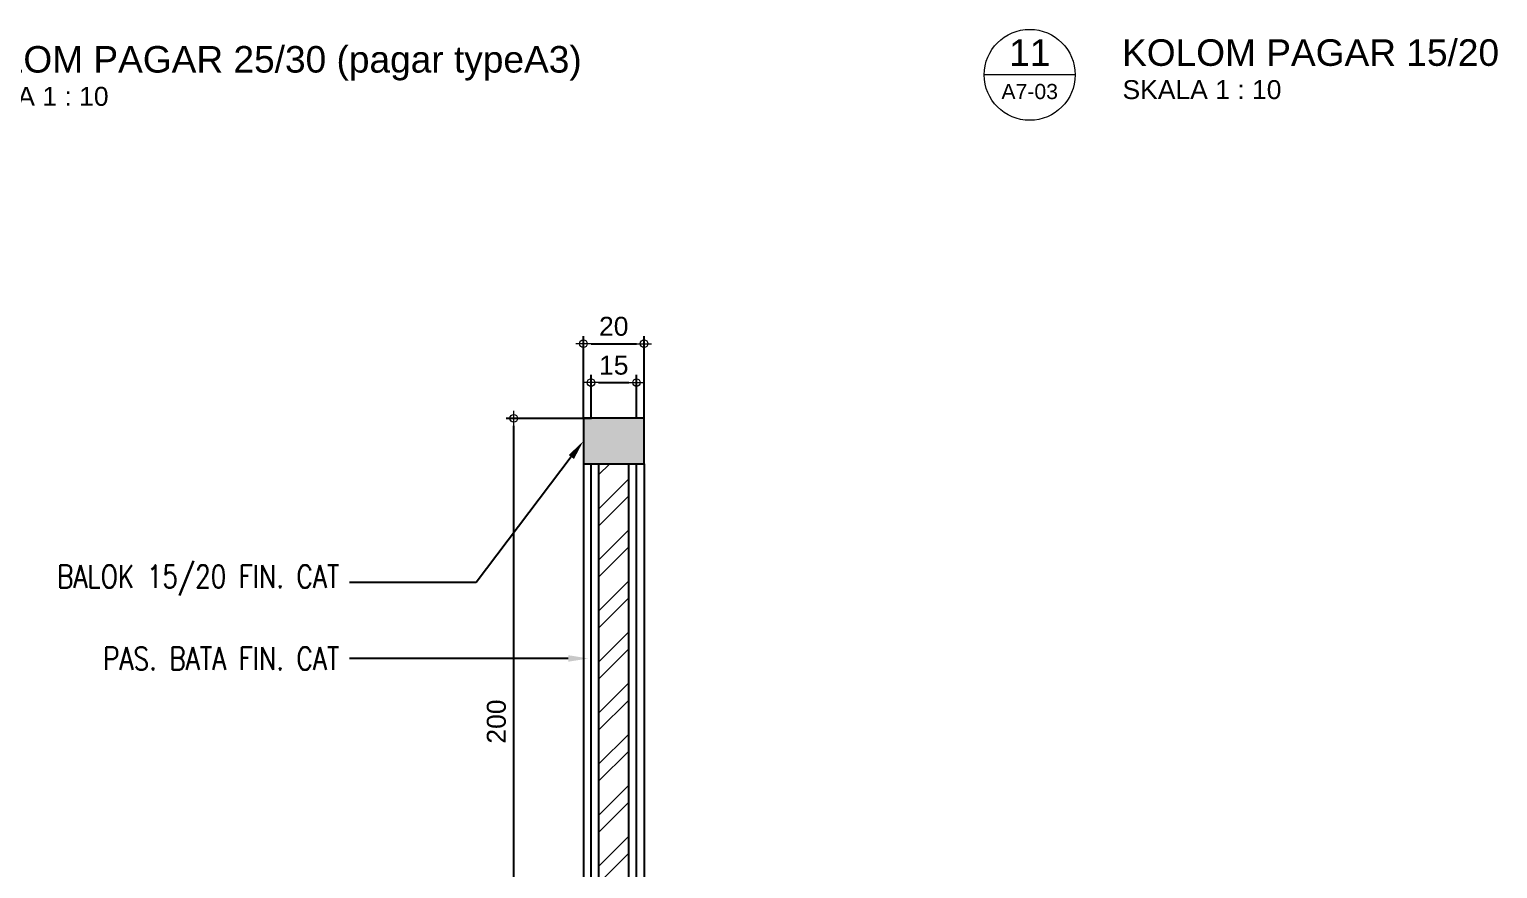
# Model space of a CAD drawing. Header units: millimetres. Extents: x -11 to 1625, y -267 to 195.
# Drawn here: x 848.27 to 867.64, y 44.15 to 55.23 of the extents above; entities that cross this region are included whole.
import ezdxf
from ezdxf import colors
from ezdxf.entities.mleader import LeaderData, LeaderLine
from ezdxf.enums import TextEntityAlignment as Align
from ezdxf.math import Vec2, Vec3

# ---------------------------------------------------------------- set-up
doc = ezdxf.new("R2010")
doc.units = ezdxf.units.MM
for name, color, linetype, lineweight in [('ARSIR WARNA', 43, 'Continuous', 0), ('balok', 111, 'Continuous', 35), ('CONCRETE', 8, 'Continuous', 5), ('dinding', 5, 'Continuous', 15), ('KOLOM', 1, 'Continuous', 30), ('not', 7, 'Continuous', 20), ('TEXT KETERANGAN', 7, 'Continuous', 9), ('u', 6, 'Continuous', 20)]:
    doc.layers.add(name, color=color, linetype=linetype, lineweight=lineweight)
doc.styles.add('ATTR', font='romans.shx', dxfattribs={"width": 0.8, "height": 1.735066})
doc.styles.get("Standard").update_dxf_attribs({"font": 'ARIALUNI.TTF'})
doc.dimstyles.new('SK-25', dxfattribs={"dimtxt": 0.25, "dimasz": 0.1, "dimexe": 0.1, "dimexo": 0, "dimgap": 0.1, "dimtad": 1, "dimdec": 0, "dimlfac": 25, "dimzin": 12, "dimdsep": 46, "dimtxsty": 'Standard', "dimblk": 'BULAT', "dimcen": 0.1, "dimclrd": 256, "dimadec": 0, "dimazin": 3, "dimtfac": 1, "dimtdec": 0, "dimtofl": 0, "dimtmove": 0, "dimatfit": 3, "dimldrblk": 'BULAT', "dimfxl": 0, "dimtolj": 1, "dimtzin": 0, "dimarcsym": 0})

# ---------------------------------------------------------------- blocks, each defined once
blk = doc.blocks.new('Ndtpd')
blk.add_line((0.747, 0), (-0.747, 0))
blk.add_circle((0, 0), 0.747)
at = {"flags": 4}
for tag, height, p in [('NO', 0.5, (0, 0.148)), ('NOLBR', 0.3, (0, -0.398))]:
    blk.add_attdef(tag, text='', height=height, dxfattribs=at).set_placement(p, align=Align.CENTER)
for tag, p, height in [('NDTPD', (1.516, 0.148), 0.5), ('SKALA', (1.523, -0.398), 0.3)]:
    blk.add_attdef(tag, p, '', height=height, dxfattribs=at)
blk = doc.blocks.new('BULAT')
for p, q in [((-1, 0), (1, 0)), ((0, -1), (0, 1))]:
    blk.add_line(p, q)
blk.add_circle((0, 0), 0.5)
blk = doc.blocks.new('*D3371')
at = {"layer": 'Defpoints', "color": 0}
for p in [(854.661, 50.095), (855.687, 50.095), (855.687, 42.095)]:
    blk.add_point(p, dxfattribs=at)
at = {"layer": 'u', "color": 0, "lineweight": -2}
for p, q in [((855.687, 50.095), (854.561, 50.095)), ((855.687, 42.095), (854.561, 42.095))]:
    blk.add_line(p, q, dxfattribs=at)
at = {"layer": 'u', "lineweight": -2}
blk.add_line((854.661, 42.195), (854.661, 49.995), dxfattribs=at)
at = {"layer": 'u', "lineweight": -2, "xscale": 0.1, "yscale": 0.1, "zscale": 0.1}
for p, rotation in [((854.661, 50.095), 90), ((854.661, 42.095), 270)]:
    blk.add_blockref('BULAT', p, dxfattribs=dict(at, rotation=rotation))
at = {"layer": 'u', "color": 0, "insert": (854.433, 46.095), "char_height": 0.25, "attachment_point": 5, "rotation": 90}
blk.add_mtext('\\A1;200', dxfattribs=at)
blk = doc.blocks.new('*D3372')
at = {"layer": 'Defpoints', "color": 0}
for p in [(856.38, 51.08), (855.58, 50.095), (856.38, 50.095)]:
    blk.add_point(p, dxfattribs=at)
at = {"layer": 'u', "color": 0, "lineweight": -2}
for p, q in [((855.58, 50.095), (855.58, 51.18)), ((856.38, 50.095), (856.38, 51.18))]:
    blk.add_line(p, q, dxfattribs=at)
at = {"layer": 'u', "lineweight": -2}
blk.add_line((855.68, 51.08), (856.28, 51.08), dxfattribs=at)
at = {"layer": 'u', "lineweight": -2, "xscale": 0.1, "yscale": 0.1, "zscale": 0.1, "rotation": 180}
blk.add_blockref('BULAT', (855.58, 51.08), dxfattribs=at)
at = {"layer": 'u', "lineweight": -2, "xscale": 0.1, "yscale": 0.1, "zscale": 0.1}
blk.add_blockref('BULAT', (856.38, 51.08), dxfattribs=at)
at = {"layer": 'u', "color": 0, "insert": (855.98, 51.308), "char_height": 0.25, "attachment_point": 5}
blk.add_mtext('\\A1;20', dxfattribs=at)
blk = doc.blocks.new('*D3373')
at = {"layer": 'Defpoints', "color": 0}
for p in [(856.28, 50.567), (855.68, 50.095), (856.28, 50.095)]:
    blk.add_point(p, dxfattribs=at)
at = {"layer": 'u', "color": 0, "lineweight": -2}
for p, q in [((855.68, 50.095), (855.68, 50.667)), ((856.28, 50.095), (856.28, 50.667))]:
    blk.add_line(p, q, dxfattribs=at)
at = {"layer": 'u', "lineweight": -2}
blk.add_line((855.78, 50.567), (856.18, 50.567), dxfattribs=at)
at = {"layer": 'u', "lineweight": -2, "xscale": 0.1, "yscale": 0.1, "zscale": 0.1, "rotation": 180}
blk.add_blockref('BULAT', (855.68, 50.567), dxfattribs=at)
at = {"layer": 'u', "lineweight": -2, "xscale": 0.1, "yscale": 0.1, "zscale": 0.1}
blk.add_blockref('BULAT', (856.28, 50.567), dxfattribs=at)
at = {"layer": 'u', "color": 0, "insert": (855.98, 50.795), "char_height": 0.25, "attachment_point": 5}
blk.add_mtext('\\A1;15', dxfattribs=at)

msp = doc.modelspace()

# ---------------------------------------------------------------- hatches: boundary and pattern name
at = {"layer": 'ARSIR WARNA'}
h = msp.add_hatch(dxfattribs=at)
h.set_pattern_fill('ANSI32', color=256, scale=0.05, style=0)
h.set_pattern_definition([(45, (-1506.0974, -1462.9979), (-0.336759605, 0.336759605), []), (45, (-1505.87287, -1462.9979), (-0.336759605, 0.336759605), [])])
h.paths.add_polyline_path([(856.1793759, 42.8952828), (856.1793759, 49.4952828), (855.780283, 49.4952828), (855.780283, 42.8952828)])
at = {"layer": 'CONCRETE'}
msp.add_hatch(color=256, dxfattribs=at).paths.add_polyline_path([(856.3798294, 49.4952828), (856.3798294, 50.0952828), (855.5798294, 50.0952828), (855.5798294, 49.4952828)])

# ---------------------------------------------------------------- linework, layer by layer
at = {"color": 4, "linetype": 'Continuous', "lineweight": 25}
msp.add_lwpolyline([(855.5798294, 50.0952828), (855.5798294, 49.4952828), (856.3798294, 49.4952828), (856.3798294, 50.0952828)], close=True, dxfattribs=at)
msp.add_lwpolyline([(856.3798294, 49.4952828), (856.3798294, 50.0952828), (855.5798294, 50.0952828), (855.5798294, 49.4952828)], close=True)
msp.add_lwpolyline([(856.3798294, 49.4952828), (856.3798294, 50.0952828), (855.5798294, 50.0952828), (855.5798294, 49.4952828)], close=True)
msp.add_lwpolyline([(855.780283, 49.4952828), (855.780283, 42.1957363), (856.1793759, 42.1957363), (856.1793759, 49.4952828)], dxfattribs=at)
at = {"layer": 'balok', "lineweight": 25}
msp.add_lwpolyline([(856.3798294, 49.4952828), (856.3798294, 50.0952828), (855.5798294, 50.0952828), (855.5798294, 49.4952828)], close=True, dxfattribs=at)
at = {"layer": 'dinding', "linetype": 'Continuous', "lineweight": 25}
msp.add_lwpolyline([(855.6798294, 49.4952828), (855.6798294, 42.0952828), (856.2798294, 42.0952828), (856.2798294, 49.4952828)], dxfattribs=at)
at = {"layer": 'KOLOM', "linetype": 'Continuous', "lineweight": 25}
for p, q in [((855.5798294, 49.4952828), (855.5798294, 42.0952828)), ((856.3798294, 49.4952828), (856.3798294, 42.0952828))]:
    msp.add_line(p, q, dxfattribs=at)

# ---------------------------------------------------------------- block references
at = {"layer": 'not'}
ref = msp.add_blockref('Ndtpd', (861.4659362, 54.626818), dxfattribs=dict(at, xscale=0.803212851405533, yscale=0.8032128514056467, zscale=0.8032128514056226))
ref.add_attrib('NO', '11', dxfattribs={"layer": '0', "height": 0.35, "flags": 4}).set_placement((861.465609, 54.7453439), align=Align.CENTER)
ref.add_attrib('NDTPD', 'KOLOM PAGAR 15/20', (862.6836209, 54.7453439), dxfattribs={"layer": '0', "height": 0.35, "flags": 4})
ref.add_attrib('NOLBR', 'A7-03', dxfattribs={"layer": '0', "height": 0.2, "flags": 4}).set_placement((861.465609, 54.3068481), align=Align.CENTER)
ref.add_attrib('SKALA', 'SKALA 1 : 10', (862.6894209, 54.3068481), dxfattribs={"layer": '0', "height": 0.25, "flags": 4})
ref = msp.add_blockref('Ndtpd', (845.9977307, 54.5380129), dxfattribs=dict(at, xscale=0.803212851405533, yscale=0.8032128514056467, zscale=0.8032128514056226))
ref.add_attrib('NO', '10', dxfattribs={"layer": '0', "height": 0.35, "flags": 4}).set_placement((845.9974035, 54.6565387), align=Align.CENTER)
ref.add_attrib('NDTPD', 'KOLOM PAGAR 25/30 (pagar typeA3)', (847.2154153, 54.6565387), dxfattribs={"layer": '0', "height": 0.35, "flags": 4})
ref.add_attrib('NOLBR', 'A7-03', dxfattribs={"layer": '0', "height": 0.2, "flags": 4}).set_placement((845.9974035, 54.218043), align=Align.CENTER)
ref.add_attrib('SKALA', 'SKALA 1 : 10', (847.2212154, 54.218043), dxfattribs={"layer": '0', "height": 0.25, "flags": 4})

# ---------------------------------------------------------------- dimensions: what is measured, and where the dimension line sits
at = {"layer": 'u'}
for base, p1, p2, picture, middle in [((856.3798294, 51.0804511), (855.5798294, 50.0952828), (856.3798294, 50.0952828), '*D3372', (855.9798294, 51.0804511)), ((856.2798294, 50.5669152), (855.6798294, 50.0952828), (856.2798294, 50.0952828), '*D3373', (855.9798294, 50.5669152))]:
    dim = msp.add_linear_dim(base=base, p1=p1, p2=p2, dimstyle='SK-25', dxfattribs=at)
    dim.commit()
    dim.dimension.update_dxf_attribs({"geometry": picture, "text_midpoint": middle, "dimtype": 160})
dim = msp.add_linear_dim(base=(854.6606122, 50.0952828), p1=(855.6865193, 42.0952828), p2=(855.6865193, 50.0952828), angle=90, dimstyle='SK-25', dxfattribs=at)
dim.commit()
dim.dimension.update_dxf_attribs({"geometry": '*D3371', "text_midpoint": (854.4328837, 46.0952828)})

# ---------------------------------------------------------------- leaders
at = {"layer": 'TEXT KETERANGAN'}
ml = msp.add_multileader_mtext('Standard', dxfattribs=at)
ml.set_content('{\\C90;BALOK 15/20 FIN. CAT}', color=256, style='ATTR')
ml.set_leader_properties()
ml.build(insert=Vec2(0, 0))
ml.multileader.update_dxf_attribs({"text_left_attachment_type": 2, "text_right_attachment_type": 2, "dogleg_length": 2.367, "arrow_head_size": 0.2637542})
ctx = ml.context
ctx.base_point, ctx.char_height, ctx.arrow_head_size, ctx.landing_gap_size, ctx.plane_origin = Vec3(847.9785525, 47.9304402), 0.3, 0.2637542, 0.1318771, Vec3(851.2635285, 47.0263058)
ctx.left_attachment, ctx.right_attachment, ctx.text_align_type = 2, 2, 2
notes = []
notes.append((ctx, [(0, (1, 1, 0), (854.1663014, 47.9304402), (-1, 0), 1.6725661, [(0, [(855.5798294, 49.7952828)], 0, [])])]))
ctx.mtext.insert, ctx.mtext.alignment, ctx.mtext.flow_direction = Vec3(852.3618582, 48.1590117), 3, 5
ml = msp.add_multileader_mtext('Standard', dxfattribs=at)
ml.set_content('{\\C90;PAS. BATA FIN. CAT}', color=256, style='ATTR')
ml.set_leader_properties()
ml.build(insert=Vec2(0, 0))
ml.multileader.update_dxf_attribs({"text_left_attachment_type": 2, "text_right_attachment_type": 2, "dogleg_length": 2.367, "arrow_head_size": 0.2637542})
ctx = ml.context
ctx.base_point, ctx.char_height, ctx.arrow_head_size, ctx.landing_gap_size, ctx.plane_origin = Vec3(848.6528382, 46.9270247), 0.3, 0.2637542, 0.1318771, Vec3(851.2635285, 46.0228903)
ctx.left_attachment, ctx.right_attachment, ctx.text_align_type = 2, 2, 2
notes.append((ctx, [(0, (1, 1, 0), (853.4891961, 46.9270247), (-1, 0), 0.9954608, [(0, [(855.6432619, 46.9270247)], 0, [])])]))
ctx.mtext.insert, ctx.mtext.alignment, ctx.mtext.flow_direction = Vec3(852.3618582, 47.0770247), 3, 5
for ctx, leaders in notes:
    for number, flags, end, landing, length, lines in leaders:
        leader = LeaderData()
        leader.index, (leader.has_last_leader_line, leader.has_dogleg_vector, leader.attachment_direction) = number, flags
        leader.last_leader_point, leader.dogleg_vector, leader.dogleg_length = Vec3(end), Vec3(landing), length
        for number, points, colour, breaks in lines:
            line = LeaderLine()
            line.index, line.vertices, line.color, line.breaks = number, Vec3.list(points), colors.encode_raw_color(colour), breaks
            leader.lines.append(line)
        ctx.leaders.append(leader)

doc.saveas('drawing.dxf')
